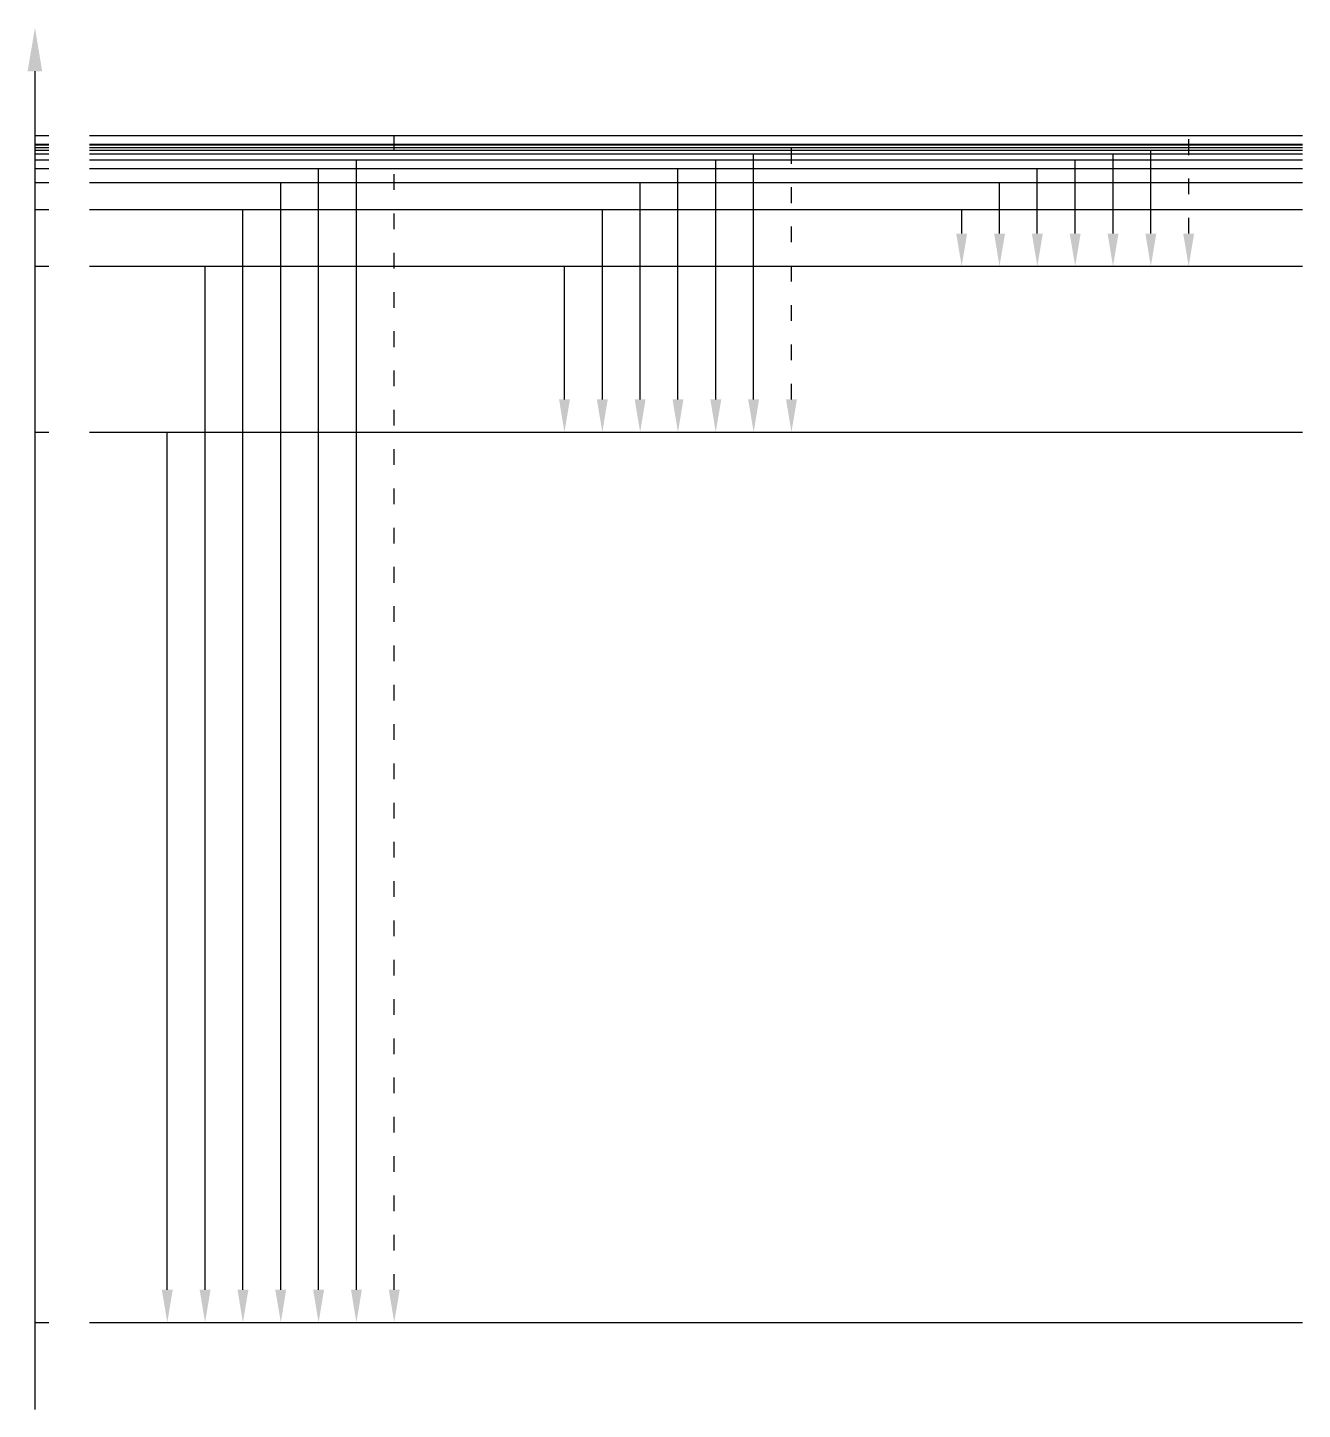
# Model space of a CAD drawing. Extents: x 103 to 499, y 37 to 195.
# Drawn here: x 352.9 to 498.9, y 37 to 195.3 of the extents above.
import ezdxf

# ---------------------------------------------------------------- set-up
doc = ezdxf.new("R2010")
doc.units = 0
doc.header["$LTSCALE"] = 0.15
doc.linetypes.add('ACAD_ISO03W100', pattern=[30, 12, -18])
doc.layers.get('0').update_dxf_attribs({"linetype": 'CONTINUOUS'})

msp = doc.modelspace()

# ---------------------------------------------------------------- linework, layer by layer
for p, q in [((353.78, 190.34), (353.78, 37.04)), ((353.78, 183), (355.38, 183)), ((360.01, 183), (498.95, 183)), ((353.78, 182), (355.38, 182)), ((353.78, 181.9), (355.38, 181.9)), ((353.78, 181.6), (355.38, 181.6)), ((353.78, 181.3), (355.38, 181.3)), ((353.78, 180.9), (355.38, 180.9)), ((360.01, 182), (498.95, 182)), ((360.01, 181.9), (498.95, 181.9)), ((360.01, 181.6), (498.95, 181.6)), ((360.01, 181.3), (498.95, 181.3)), ((360.01, 180.9), (498.95, 180.9)), ((436.1, 152.75), (436.1, 180.9)), ((477.26, 171.75), (477.26, 180.9)), ((481.59, 171.75), (481.59, 181.3)), ((353.78, 180.2), (355.38, 180.2)), ((353.78, 179.2), (355.38, 179.2)), ((360.01, 180.2), (498.95, 180.2)), ((360.01, 179.2), (498.95, 179.2)), ((386.27, 50.75), (386.27, 179.2)), ((390.6, 50.75), (390.6, 180.2)), ((427.43, 152.75), (427.43, 179.2)), ((431.76, 152.75), (431.76, 180.2)), ((468.59, 171.75), (468.59, 179.2)), ((472.93, 171.75), (472.93, 180.2)), ((353.78, 177.6), (355.38, 177.6)), ((360.01, 177.6), (498.95, 177.6)), ((381.94, 50.75), (381.94, 177.6)), ((423.1, 152.75), (423.1, 177.6)), ((464.26, 171.75), (464.26, 177.6)), ((353.78, 174.5), (355.38, 174.5)), ((360.01, 174.5), (498.95, 174.5)), ((377.6, 50.75), (377.6, 174.5)), ((418.77, 152.75), (418.77, 174.5)), ((459.93, 171.75), (459.93, 174.5)), ((353.78, 168), (355.38, 168)), ((360.01, 168), (498.95, 168)), ((373.27, 50.75), (373.27, 168)), ((414.43, 152.75), (414.43, 168)), ((353.78, 149), (355.38, 149)), ((360.01, 149), (498.95, 149)), ((368.94, 50.75), (368.94, 149)), ((353.78, 47), (355.38, 47)), ((360.01, 47), (498.95, 47))]:
    msp.add_line(p, q)
at = {"linetype": 'ACAD_ISO03W100'}
for p, q in [((394.93, 50.75), (394.93, 183)), ((440.43, 152.75), (440.43, 183)), ((485.93, 171.75), (485.93, 183))]:
    msp.add_line(p, q, dxfattribs=at)
for points in [[(352.94, 190.34), (354.61, 190.34), (353.78, 195.34)], [(460.55, 171.75), (459.3, 171.75), (459.93, 168)], [(464.89, 171.75), (463.64, 171.75), (464.26, 168)], [(469.22, 171.75), (467.97, 171.75), (468.59, 168)], [(473.55, 171.75), (472.3, 171.75), (472.93, 168)], [(477.89, 171.75), (476.64, 171.75), (477.26, 168)], [(482.22, 171.75), (480.97, 171.75), (481.59, 168)], [(486.55, 171.75), (485.3, 171.75), (485.93, 168)], [(415.06, 152.75), (413.81, 152.75), (414.43, 149)], [(419.39, 152.75), (418.14, 152.75), (418.77, 149)], [(423.72, 152.75), (422.47, 152.75), (423.1, 149)], [(428.06, 152.75), (426.81, 152.75), (427.43, 149)], [(432.39, 152.75), (431.14, 152.75), (431.76, 149)], [(436.72, 152.75), (435.47, 152.75), (436.1, 149)], [(441.06, 152.75), (439.81, 152.75), (440.43, 149)], [(369.56, 50.75), (368.31, 50.75), (368.94, 47)], [(373.89, 50.75), (372.64, 50.75), (373.27, 47)], [(378.23, 50.75), (376.98, 50.75), (377.6, 47)], [(382.56, 50.75), (381.31, 50.75), (381.94, 47)], [(386.89, 50.75), (385.64, 50.75), (386.27, 47)], [(391.23, 50.75), (389.98, 50.75), (390.6, 47)], [(395.56, 50.75), (394.31, 50.75), (394.93, 47)]]:
    msp.add_solid(points)

doc.saveas('drawing.dxf')
